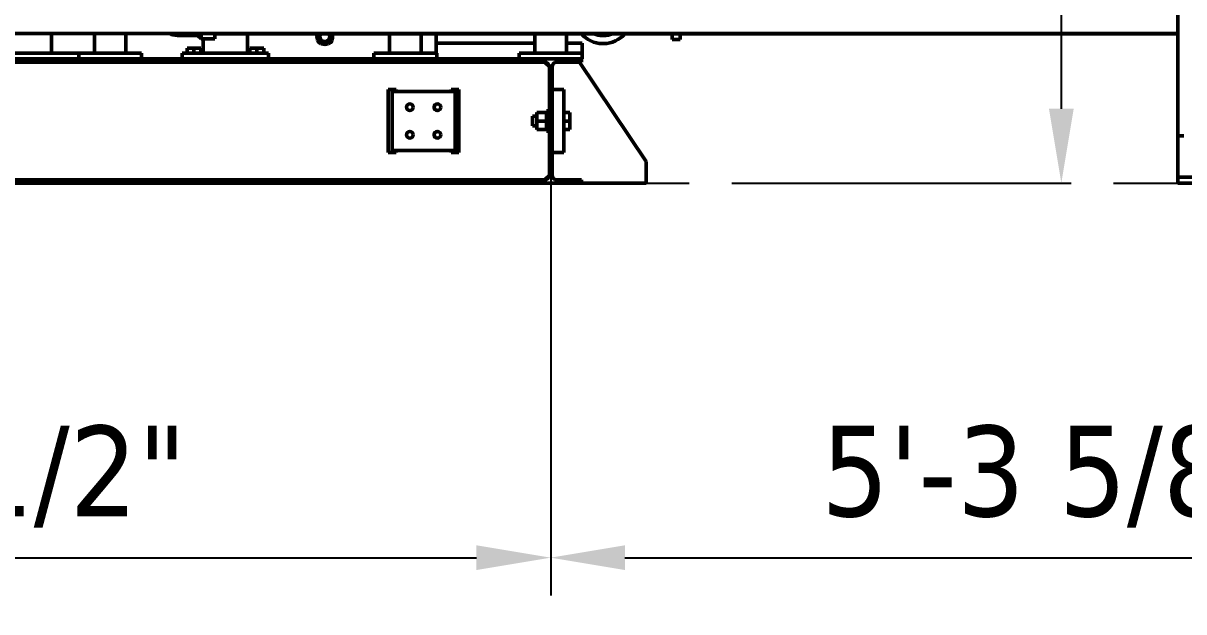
# Model space of a CAD drawing. Header units: inches. Extents: x 11 to 1621, y 11 to 1332.
# Drawn here: x 1070.7 to 1144.5, y 264.2 to 301.6 of the extents above; entities that cross this region are included whole.
import ezdxf

# ---------------------------------------------------------------- set-up
doc = ezdxf.new("R2010")
doc.units = ezdxf.units.IN
doc.header["$LTSCALE"] = 48
doc.header["$MEASUREMENT"] = 0
doc.linetypes.add('CHAIN', pattern=[0.7087, 0.4724, -0.0591, 0.1181, -0.0591])
doc.linetypes.add('DOUBLE_DASH_CHAIN', pattern=[1.2403, 0.6614, -0.0827, 0.1654, -0.0827, 0.1654, -0.0827])
for name, color, linetype, lineweight in [('Dimension (ANSI)', 7, 'Continuous', 25), ('Visible (ANSI)', 7, 'Continuous', 50), ('Work Plane (ANSI)', 7, 'DOUBLE_DASH_CHAIN', 25)]:
    doc.layers.add(name, color=color, linetype=linetype, lineweight=lineweight)
doc.styles.add('Dimension Text', font='tahoma.ttf')
doc.dimstyles.new('ELC FT', dxfattribs={"dimscale": 48, "dimtxt": 0.12, "dimasz": 0.098425, "dimexe": 0.05, "dimexo": 0.1, "dimgap": 0.031496, "dimtad": 1, "dimdec": 5, "dimzin": 3, "dimdsep": 46, "dimlunit": 4, "dimtxsty": 'Dimension Text', "dimcen": 0.09, "dimdle": 0.5, "dimclrd": 5, "dimclre": 5, "dimclrt": 256, "dimadec": 1, "dimazin": 3, "dimtfac": 0.833333, "dimtofl": 0, "dimtmove": 0, "dimatfit": 3, "dimfxl": 0, "dimfrac": 2, "dimtolj": 1, "dimtzin": 0, "dimlwd": 25, "dimlwe": 25, "dimarcsym": 0})

# ---------------------------------------------------------------- blocks, each defined once
blk = doc.blocks.new('*D32')
at = {"layer": 'Defpoints', "color": 0, "linetype": 'Continuous', "transparency": 16777216}
for p in [(1009.144, 460.889), (1167.944, 460.889), (1018.545, 291.451)]:
    blk.add_point(p, dxfattribs=at)
at = {"layer": 'Dimension (ANSI)', "color": 5, "linetype": 'Continuous', "lineweight": 25, "transparency": 16777216}
for p, q in [((1163.144, 460.889), (1006.744, 460.889)), ((1009.144, 296.176), (1009.144, 456.165)), ((1013.745, 291.451), (1006.744, 291.451))]:
    blk.add_line(p, q, dxfattribs=at)
at = {"layer": 'Dimension (ANSI)', "color": 5, "linetype": 'Continuous', "transparency": 16777216}
for points in [[(1008.356, 456.165), (1009.931, 456.165), (1009.144, 460.889)], [(1008.356, 296.176), (1009.931, 296.176), (1009.144, 291.451)]]:
    blk.add_solid(points, dxfattribs=at)
at = {"layer": 'Dimension (ANSI)', "linetype": 'Continuous', "lineweight": 25, "transparency": 16777216, "insert": (1003.996, 376.17), "char_height": 5.76, "attachment_point": 5, "rotation": 90, "style": 'Dimension Text'}
blk.add_mtext('\\A1;14\'-1 7/16"', dxfattribs=at)
blk = doc.blocks.new('*D33')
at = {"layer": 'Defpoints', "color": 0, "linetype": 'Continuous', "transparency": 16777216}
for p in [(1136.719, 358.38), (1150.497, 358.38), (1136.719, 291.451)]:
    blk.add_point(p, dxfattribs=at)
at = {"layer": 'Dimension (ANSI)', "color": 5, "linetype": 'Continuous', "lineweight": 25, "transparency": 16777216}
for p, q in [((1145.697, 358.38), (1134.319, 358.38)), ((1136.719, 296.176), (1136.719, 353.656))]:
    blk.add_line(p, q, dxfattribs=at)
at = {"layer": 'Dimension (ANSI)', "color": 5, "linetype": 'Continuous', "transparency": 16777216}
for points in [[(1135.931, 353.656), (1137.506, 353.656), (1136.719, 358.38)], [(1135.931, 296.176), (1137.506, 296.176), (1136.719, 291.451)]]:
    blk.add_solid(points, dxfattribs=at)
at = {"layer": 'Dimension (ANSI)', "linetype": 'Continuous', "lineweight": 25, "transparency": 16777216, "insert": (1131.571, 324.916), "char_height": 5.76, "attachment_point": 5, "rotation": 90, "style": 'Dimension Text'}
blk.add_mtext('\\A1;5\'-6 15/16"', dxfattribs=at)
blk = doc.blocks.new('*D34')
at = {"layer": 'Defpoints', "color": 0, "linetype": 'Continuous', "transparency": 16777216}
for p in [(1104.227, 299.341), (1167.837, 286.951), (1167.837, 267.624)]:
    blk.add_point(p, dxfattribs=at)
at = {"layer": 'Dimension (ANSI)', "color": 5, "linetype": 'Continuous', "lineweight": 25, "transparency": 16777216}
for p, q in [((1104.227, 294.541), (1104.227, 265.224)), ((1167.837, 282.151), (1167.837, 265.224)), ((1108.951, 267.624), (1163.113, 267.624))]:
    blk.add_line(p, q, dxfattribs=at)
at = {"layer": 'Dimension (ANSI)', "color": 5, "linetype": 'Continuous', "transparency": 16777216}
for points in [[(1108.951, 268.411), (1108.951, 266.836), (1104.227, 267.624)], [(1163.113, 268.411), (1163.113, 266.836), (1167.837, 267.624)]]:
    blk.add_solid(points, dxfattribs=at)
at = {"layer": 'Dimension (ANSI)', "linetype": 'Continuous', "lineweight": 25, "transparency": 16777216, "insert": (1136.032, 272.772), "char_height": 5.76, "attachment_point": 5, "style": 'Dimension Text'}
blk.add_mtext('\\A1;5\'-3 5/8"', dxfattribs=at)
blk = doc.blocks.new('*D35')
at = {"layer": 'Defpoints', "color": 0, "linetype": 'Continuous', "transparency": 16777216}
for p in [(1028.727, 299.341), (1104.227, 299.341), (1104.227, 267.624)]:
    blk.add_point(p, dxfattribs=at)
at = {"layer": 'Dimension (ANSI)', "color": 5, "linetype": 'Continuous', "lineweight": 25, "transparency": 16777216}
for p, q in [((1028.727, 294.541), (1028.727, 265.224)), ((1104.227, 294.541), (1104.227, 265.224)), ((1033.451, 267.624), (1099.503, 267.624))]:
    blk.add_line(p, q, dxfattribs=at)
at = {"layer": 'Dimension (ANSI)', "color": 5, "linetype": 'Continuous', "transparency": 16777216}
for points in [[(1033.451, 268.411), (1033.451, 266.836), (1028.727, 267.624)], [(1099.503, 268.411), (1099.503, 266.836), (1104.227, 267.624)]]:
    blk.add_solid(points, dxfattribs=at)
at = {"layer": 'Dimension (ANSI)', "linetype": 'Continuous', "lineweight": 25, "transparency": 16777216, "insert": (1066.477, 272.772), "char_height": 5.76, "attachment_point": 5, "style": 'Dimension Text'}
blk.add_mtext('\\A1;6\'-3 1/2"', dxfattribs=at)
blk = doc.blocks.new('*D51')
at = {"layer": 'Defpoints', "color": 0, "linetype": 'Continuous', "transparency": 16777216}
for p in [(1146.447, 546.451), (994.545, 291.451), (1018.545, 291.451)]:
    blk.add_point(p, dxfattribs=at)
at = {"layer": 'Dimension (ANSI)', "color": 5, "linetype": 'Continuous', "lineweight": 25, "transparency": 16777216}
for p, q in [((1141.647, 546.451), (992.145, 546.451)), ((994.545, 541.727), (994.545, 296.176)), ((1013.745, 291.451), (992.145, 291.451))]:
    blk.add_line(p, q, dxfattribs=at)
at = {"layer": 'Dimension (ANSI)', "color": 5, "linetype": 'Continuous', "transparency": 16777216}
for points in [[(993.758, 541.727), (995.333, 541.727), (994.545, 546.451)], [(993.758, 296.176), (995.333, 296.176), (994.545, 291.451)]]:
    blk.add_solid(points, dxfattribs=at)
at = {"layer": 'Dimension (ANSI)', "linetype": 'Continuous', "lineweight": 25, "transparency": 16777216, "insert": (990.034, 418.951), "char_height": 5.76, "attachment_point": 5, "rotation": 90, "style": 'Dimension Text'}
blk.add_mtext('\\A1;21\'-3"', dxfattribs=at)

msp = doc.modelspace()

# ---------------------------------------------------------------- linework, layer by layer
at = {"layer": 'Visible (ANSI)'}
for p, q in [((1144.134479, 294.451101), (1144.134479, 370.33346)), ((1037.571979, 300.958462), (1144.134479, 300.958462)), ((1072.476979, 300.958462), (1072.476979, 299.716101)), ((1075.199479, 299.716101), (1075.199479, 300.958462)), ((1077.199479, 299.716101), (1077.199479, 300.958462)), ((1080.481342, 300.840872), (1081.753998, 300.840872)), ((1081.753998, 300.958462), (1081.753998, 300.840872)), ((1081.753998, 300.840872), (1081.981342, 300.613528)), ((1081.981342, 300.613528), (1081.981342, 300.958462)), ((1081.981342, 300.613528), (1082.856342, 300.613528)), ((1082.115836, 299.716101), (1082.115836, 300.613528)), ((1082.856342, 300.613528), (1082.856342, 300.958462)), ((1144.134479, 300.941653), (1082.856342, 300.941653)), ((1084.944263, 299.716101), (1084.944263, 300.941653)), ((1089.38869, 300.941653), (1089.38869, 300.522562)), ((1090.320269, 300.522562), (1090.320269, 300.941653)), ((1093.976979, 299.716301), (1093.976979, 300.941653)), ((1095.976979, 299.716301), (1095.976979, 300.941653)), ((1096.946979, 300.941653), (1096.946979, 299.716301)), ((1103.226979, 299.716101), (1103.226979, 300.941653)), ((1105.226979, 299.716101), (1105.226979, 300.941653)), ((1107.510729, 300.826101), (1107.610729, 300.826101)), ((1111.960729, 300.941653), (1111.960729, 300.576101)), ((1111.960729, 300.576101), (1112.460729, 300.576101)), ((1112.460729, 300.941653), (1112.460729, 300.576101)), ((1081.530049, 300.028601), (1081.092549, 300.028601)), ((1081.092549, 299.716101), (1081.092549, 300.028601)), ((1081.967549, 300.028601), (1081.530049, 300.028601)), ((1081.530049, 299.716101), (1081.530049, 300.028601)), ((1081.967549, 299.716101), (1081.967549, 300.028601)), ((1085.530049, 300.028601), (1085.092549, 300.028601)), ((1085.092549, 299.716101), (1085.092549, 300.028601)), ((1085.967549, 300.028601), (1085.530049, 300.028601)), ((1085.530049, 299.716101), (1085.530049, 300.028601)), ((1085.967549, 299.716101), (1085.967549, 300.028601)), ((1089.612271, 300.298981), (1090.096688, 300.298981)), ((1096.946979, 300.341101), (1103.226979, 300.341101)), ((1105.226979, 300.341101), (1106.226979, 300.341101)), ((1106.226979, 299.716101), (1106.226979, 300.341101)), ((1107.510729, 300.326101), (1107.610729, 300.326101)), ((1102.256979, 299.341101), (1030.696979, 299.341101)), ((1102.256979, 299.136101), (1030.696979, 299.136101)), ((1068.476979, 299.716101), (1074.199479, 299.716101)), ((1078.199479, 299.716101), (1074.199479, 299.716101)), ((1074.199479, 299.341101), (1074.199479, 299.716101)), ((1078.199479, 299.341101), (1078.199479, 299.716101)), ((1086.280049, 299.716101), (1080.780049, 299.716101)), ((1080.780049, 299.341101), (1080.780049, 299.716101)), ((1086.280049, 299.341101), (1086.280049, 299.716101)), ((1092.976979, 299.341301), (1092.976979, 299.716301)), ((1096.976979, 299.716301), (1092.976979, 299.716301)), ((1096.976979, 299.341301), (1092.976979, 299.341301)), ((1096.946979, 299.341301), (1096.946979, 299.341101)), ((1096.976979, 299.341301), (1096.976979, 299.716301)), ((1106.226979, 299.716101), (1102.226979, 299.716101)), ((1102.226979, 299.341101), (1102.226979, 299.716101)), ((1106.196979, 299.341101), (1102.256979, 299.341101)), ((1102.256979, 299.136101), (1103.841979, 299.136101)), ((1104.141979, 298.836101), (1103.841979, 299.136101)), ((1104.611979, 299.136101), (1106.196979, 299.136101)), ((1106.063663, 299.136101), (1110.311979, 292.826101)), ((1106.196979, 299.136101), (1106.196979, 299.341101)), ((1106.226979, 299.341101), (1106.196979, 299.341101)), ((1106.226979, 299.341101), (1106.226979, 299.716101)), ((1104.141979, 298.836101), (1104.141979, 291.956101)), ((1104.311979, 297.396101), (1104.311979, 298.836101)), ((1094.391979, 297.396101), (1093.891979, 297.396101)), ((1093.891979, 297.396101), (1093.891979, 293.396101)), ((1098.141979, 297.271101), (1094.141979, 297.271101)), ((1094.141979, 297.271101), (1094.141979, 293.521101)), ((1094.391979, 297.271101), (1094.391979, 297.396101)), ((1098.391979, 297.396101), (1097.891979, 297.396101)), ((1097.891979, 297.396101), (1097.891979, 297.271101)), ((1098.141979, 293.521101), (1098.141979, 297.271101)), ((1098.391979, 293.396101), (1098.391979, 297.396101)), ((1104.311979, 297.396101), (1104.311979, 293.396101)), ((1104.311979, 297.396101), (1105.061979, 297.396101)), ((1105.061979, 297.396101), (1105.061979, 293.396101)), ((1103.061979, 295.708601), (1103.061979, 295.083601)), ((1103.061979, 295.708601), (1103.355604, 295.708601)), ((1103.355604, 295.927351), (1103.355604, 295.814633)), ((1103.380604, 295.927351), (1103.355604, 295.927351)), ((1103.355604, 295.814633), (1103.355604, 295.508819)), ((1103.355604, 295.508819), (1103.355604, 295.283383)), ((1103.939979, 295.927351), (1103.380604, 295.927351)), ((1103.939979, 295.396101), (1103.380604, 295.396101)), ((1103.964979, 295.927351), (1103.939979, 295.927351)), ((1103.964979, 294.740101), (1103.964979, 296.052101)), ((1104.141979, 296.052101), (1103.964979, 296.052101)), ((1105.061979, 295.927351), (1105.451979, 295.927351)), ((1105.061979, 295.396101), (1105.451979, 295.396101)), ((1105.451979, 295.396101), (1105.451979, 295.927351)), ((1105.451979, 294.864851), (1105.451979, 295.396101)), ((1103.061979, 295.083601), (1103.355604, 295.083601)), ((1103.355604, 295.283383), (1103.355604, 294.977569)), ((1103.355604, 294.977569), (1103.355604, 294.864851)), ((1103.355604, 294.864851), (1103.380604, 294.864851)), ((1103.939979, 294.864851), (1103.380604, 294.864851)), ((1103.939979, 294.864851), (1103.964979, 294.864851)), ((1104.141979, 294.740101), (1103.964979, 294.740101)), ((1105.061979, 294.864851), (1105.451979, 294.864851)), ((1144.134479, 292.201101), (1144.134479, 294.451101)), ((1144.134479, 294.451101), (1144.319479, 294.451101)), ((1144.509479, 294.451101), (1144.319479, 294.451101)), ((1093.891979, 293.396101), (1094.391979, 293.396101)), ((1094.141979, 293.521101), (1098.141979, 293.521101)), ((1094.391979, 293.396101), (1094.391979, 293.521101)), ((1097.891979, 293.521101), (1097.891979, 293.396101)), ((1097.891979, 293.396101), (1098.391979, 293.396101)), ((1104.311979, 291.956101), (1104.311979, 293.396101)), ((1104.311979, 293.396101), (1105.061979, 293.396101)), ((1110.311979, 292.826101), (1110.311979, 291.826101)), ((1103.841979, 291.656101), (1104.141979, 291.956101)), ((1110.311979, 291.826101), (1110.311979, 291.451101)), ((1144.134479, 292.201101), (1144.134479, 291.826101)), ((1144.134479, 291.451101), (1144.134479, 291.826101)), ((1147.134479, 291.826101), (1144.134479, 291.826101)), ((1102.256979, 291.656101), (1067.851979, 291.656101)), ((1102.256979, 291.451101), (1067.851979, 291.451101)), ((1103.841979, 291.656101), (1102.256979, 291.656101)), ((1102.256979, 291.451101), (1106.196979, 291.451101)), ((1106.196979, 291.656101), (1104.611979, 291.656101)), ((1106.196979, 291.451101), (1106.196979, 291.656101)), ((1106.196979, 291.451101), (1110.311979, 291.451101)), ((1147.134479, 291.451101), (1144.134479, 291.451101))]:
    msp.add_line(p, q, dxfattribs=at)
for centre in [(1095.266979, 296.271101), (1097.016979, 296.271101), (1095.266979, 294.521101), (1097.016979, 294.521101)]:
    msp.add_circle(centre, 0.21095, dxfattribs=at)
for centre, radius, start, end in [((1080.481342, 302.129153), 1.288281, 245.32951663, 270), ((1089.854479, 300.764771), 0.5, 159.28227773, 201.31764676), ((1089.854479, 300.764771), 0.3125, 145.52666225, 199.88554581), ((1089.854479, 300.764771), 0.3125, 199.88554581, 259.88554581), ((1089.854479, 300.764771), 0.3125, 259.88554581, 319.88554581), ((1089.854479, 300.764771), 0.3125, 319.88554581, 19.88554581), ((1089.854479, 300.764771), 0.3125, 19.88554581, 34.47333775), ((1089.854479, 300.764771), 0.5, 338.68235324, 20.71772227), ((1107.510729, 302.076101), 1.75, 220.41023677, 270), ((1107.510729, 302.076101), 1.25, 245.17008216, 270), ((1107.610729, 302.076101), 1.75, 270, 319.58976323), ((1107.610729, 302.076101), 1.25, 270, 294.82991784), ((1089.854479, 300.764771), 0.525, 207.47423494, 242.52576506), ((1089.854479, 300.764771), 0.5, 248.68235324, 291.31764676), ((1089.854479, 300.764771), 0.525, 297.47423494, 332.52576506), ((1103.841979, 298.836101), 0.3, 0, 90), ((1104.611979, 298.836101), 0.3, 90, 180), ((1103.841979, 291.956101), 0.3, 270, 0), ((1104.611979, 291.956101), 0.3, 180, 270)]:
    msp.add_arc(centre, radius, start, end, dxfattribs=at)
for points, weights in [([(1089.499243, 300.828141), (1089.55037, 300.888825), (1089.594879, 300.941653)], [2.10893381336, 2.24097817705, 2.26613798495]), ([(1089.560613, 300.658476), (1089.532131, 300.737218), (1089.499243, 300.828141)], [2.27206041153, 2.27206041153, 2.10893381336]), ([(1089.621982, 300.488812), (1089.589094, 300.579735), (1089.560613, 300.658476)], [2.10893381336, 2.27206041153, 2.27206041153]), ([(1090.093467, 300.563422), (1090.039515, 300.499386), (1089.977218, 300.425443)], [2.27206041152, 2.27206041153, 2.10893381336]), ([(1090.209716, 300.701401), (1090.147418, 300.627458), (1090.093467, 300.563422)], [2.10893381336, 2.27206041152, 2.27206041152]), ([(1090.122814, 300.941653), (1090.135759, 300.905864), (1090.148346, 300.871065)], [2.24020014097, 2.27206041153, 2.27206041153]), ([(1090.148346, 300.871065), (1090.176828, 300.792324), (1090.209716, 300.701401)], [2.27206041153, 2.27206041152, 2.10893381336]), ([(1089.7996, 300.457128), (1089.717167, 300.471833), (1089.621982, 300.488812)], [2.27206041153, 2.27206041153, 2.10893381336]), ([(1089.977218, 300.425443), (1089.882033, 300.442423), (1089.7996, 300.457128)], [2.10893381336, 2.27206041153, 2.27206041153]), ([(1103.355604, 295.814633), (1103.364738, 295.868417), (1103.380604, 295.927351)], [2.27511138248, 2.23498885889, 2.16855382408]), ([(1103.380604, 295.396101), (1103.364738, 295.455035), (1103.355604, 295.508819)], [2.16855382408, 2.23498885889, 2.27511138248]), ([(1103.355604, 295.283383), (1103.364738, 295.337167), (1103.380604, 295.396101)], [2.27511138248, 2.23498885889, 2.16855382408]), ([(1103.939979, 295.927351), (1103.955846, 295.868417), (1103.964979, 295.814633)], [2.16855382408, 2.23498885889, 2.27511138248]), ([(1103.964979, 295.508819), (1103.955846, 295.455035), (1103.939979, 295.396101)], [2.27511138248, 2.23498885889, 2.16855382408]), ([(1103.939979, 295.396101), (1103.955846, 295.337167), (1103.964979, 295.283383)], [2.16855382408, 2.23498885889, 2.27511138248]), ([(1103.380604, 294.864851), (1103.364738, 294.923785), (1103.355604, 294.977569)], [2.16855382408, 2.23498885889, 2.27511138248]), ([(1103.964979, 294.977569), (1103.955846, 294.923785), (1103.939979, 294.864851)], [2.27511138248, 2.23498885889, 2.16855382408])]:
    msp.add_rational_spline(points, weights, degree=2, dxfattribs=at)
at = {"layer": 'Work Plane (ANSI)', "linetype": 'CHAIN', "ltscale": 0.952448}
msp.add_line((1018.545281, 291.451101), (1479.309314, 291.451101), dxfattribs=at)

# ---------------------------------------------------------------- dimensions: what is measured, and where the dimension line sits
at = {"layer": 'Dimension (ANSI)', "color": 5, "linetype": 'Continuous', "lineweight": 25, "true_color": 0x0000ff}
for base, p1, p2, angle, override, picture, middle in [((994.545281, 291.451101), (1146.446979, 546.451101), (1018.545281, 291.451101), 270, {"dimgap": 0.031496, "dimdec": 5, "dimlfac": 1, "dimtol": 0, "dimlim": 0, "dimtp": 0, "dimtm": 0, "dimtdec": 2, "dimatfit": 1}, '*D51', (994.545281, 418.951101)), ((1009.143755, 460.889261), (1018.545281, 291.451101), (1167.944479, 460.889261), 270, {"dimgap": 0.031496, "dimdec": 5, "dimlfac": 1, "dimtol": 0, "dimlim": 0, "dimtp": 0, "dimtm": 0, "dimtdec": 2, "dimatfit": 1}, '*D32', (1009.143755, 376.170181)), ((1136.718594, 358.380235), (1136.718594, 291.451101), (1150.49666, 358.380235), 270, {"dimgap": 0.031496, "dimdec": 5, "dimlfac": 1, "dimse1": 1, "dimtol": 0, "dimlim": 0, "dimtp": 0, "dimtm": 0, "dimtdec": 2, "dimatfit": 1}, '*D33', (1136.718594, 324.915668)), ((1104.226979, 267.623765), (1028.726979, 299.341101), (1104.226979, 299.341101), 180, {"dimgap": 0.031496, "dimdec": 5, "dimlfac": 1, "dimtol": 0, "dimlim": 0, "dimtp": 0, "dimtm": 0, "dimtdec": 2, "dimatfit": 1}, '*D35', (1066.476979, 267.623765))]:
    dim = msp.add_linear_dim(base=base, p1=p1, p2=p2, angle=angle, dimstyle='ELC FT', override=override, dxfattribs=at)
    dim.commit()
    dim.dimension.update_dxf_attribs({"geometry": picture, "text_midpoint": middle, "dimtype": 160})
dim = msp.add_linear_dim(base=(1167.836979, 267.623765), p1=(1104.226979, 299.341101), p2=(1167.836979, 286.951101), dimstyle='ELC FT', override={"dimgap": 0.031496, "dimdec": 5, "dimlfac": 1, "dimtol": 0, "dimlim": 0, "dimtp": 0, "dimtm": 0, "dimtdec": 2, "dimatfit": 1}, dxfattribs=at)
dim.commit()
dim.dimension.update_dxf_attribs({"geometry": '*D34', "text_midpoint": (1136.031979, 267.623765), "dimtype": 160})

doc.saveas('drawing.dxf')
